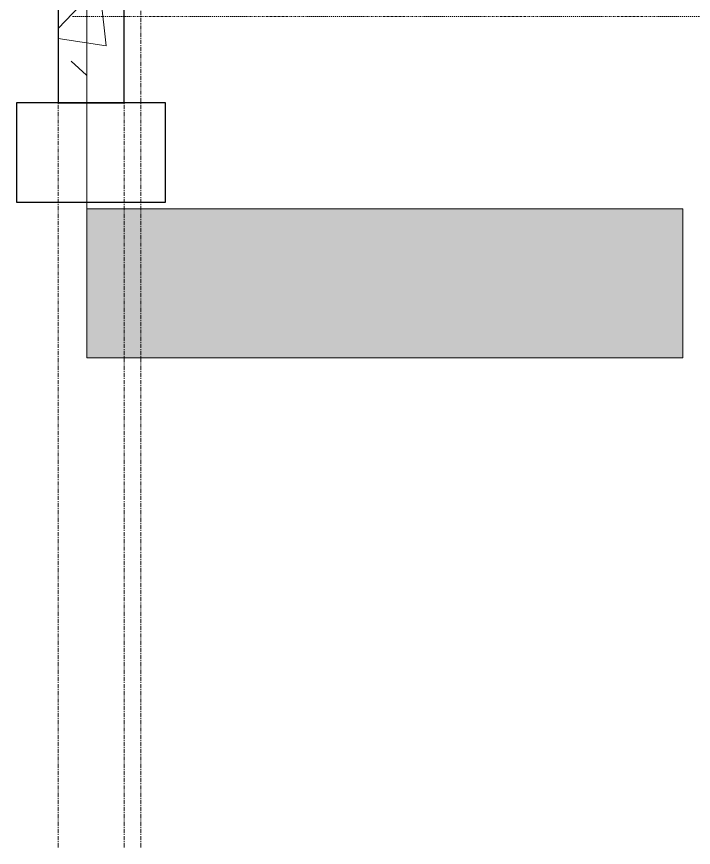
# Model space of a CAD drawing. Header units: inches. Extents: x -55396 to -733, y -290 to 853.
# Drawn here: x -26286.4 to -26204.6, y -132 to -31.6 of the extents above; entities that cross this region are included whole.
import ezdxf

# ---------------------------------------------------------------- set-up
doc = ezdxf.new("R2010")
doc.units = ezdxf.units.IN
doc.header["$MEASUREMENT"] = 0
doc.linetypes.add('Dash Dot 3_16_', pattern=[0.3125, 0.1875, -0.0625, 0, -0.0625])
doc.linetypes.add('Grid Line 1_2_', pattern=[0.875, 0.5, -0.125, 0.125, -0.125])
for name, color, linetype, lineweight in [('A-ANNO-SYMB', 150, 'Continuous', 9), ('A-WALL-PATT', 111, 'Continuous', 25), ('G-ANNO-SYMB', 111, 'Continuous', 9), ('L-SITE-WALL', 31, 'Continuous', 9), ('S-FNDN', 32, 'Continuous', 9), ('S-GRID', 1, 'Continuous', 9)]:
    doc.layers.add(name, color=color, linetype=linetype, lineweight=lineweight)

# ---------------------------------------------------------------- blocks, each defined once
blk = doc.blocks.new('Struct_Sports Complex_2015_rvt-1-Section 13')
at = {"layer": 'A-WALL-PATT', "lineweight": 9}
h = blk.add_hatch(dxfattribs=at)
h.set_pattern_fill('FP_2', color=250, style=0, pattern_type=2)
h.set_pattern_definition([(50, (-26138.86, 100.19), (55.085, -4.82), [5.76, -63.36]), (355, (-26138.86, 100.19), (-10.656, 57.769), [4.608, -50.688]), (100.45, (-26134.267, 99.787), (44.43, 52.949), [4.895, -53.848]), (46.184, (-26138.86, 115.55), (81.964, -12.712), [8.64, -95.04]), (96.636, (-26132.03, 114.49), (71.781, 74.812), [7.343, -80.772]), (351.184, (-26138.86, 115.55), (71.782, 74.812), [6.912, -76.032]), (21, (-26131.18, 111.71), (45.842, -30.921), [5.76, -63.36]), (326, (-26131.18, 111.71), (18.687, 55.691), [4.608, -50.688]), (71.45, (-26127.357, 109.13), (64.529, 24.77), [4.895, -53.848]), (37.5, (-26138.858, 100.189), (0.9339, 25.5668), [2.534, -47.539, 2.534, -48.922, -50.88]), (37.5, (-26138.858, 100.189), (0.9339, 25.5668), [-101.53, 2.534, -48.346]), (7.5, (-26138.858, 100.19), (20.204, 30.2913), [2.534, -26.803, 2.534, -46.387, -19.392]), (7.5, (-26138.858, 100.19), (20.204, 30.2913), [-78.259, 2.534, -16.858]), (327.5, (-26155.984, 100.19), (40.9978, -1.7324), [2.534, -16.666, 2.534, -57.37, -79.488]), (327.5, (-26155.984, 100.19), (40.9978, -1.7324), [-79.104, 2.534, -76.954]), (317.5, (-26163.664, 100.19), (44.789, 7.688), [2.534, -22.426, 2.534, -37.248, -56.448]), (317.5, (-26163.664, 100.19), (44.789, 7.688), [-64.742, 2.534, -53.914])])
h.paths.add_polyline_path([(-26273.39, -42), (-26273.39, 0), (-26281.39, 0), (-26281.39, -42)], flags=0)
at = {"layer": 'L-SITE-WALL', "color": 130, "lineweight": 25}
for p, q in [((-26281.39, 0), (-26281.39, -42)), ((-26273.39, -42), (-26273.39, 0)), ((-26281.39, -42), (-26273.39, -42))]:
    blk.add_line(p, q, dxfattribs=at)
at = {"layer": 'S-FNDN', "color": 130, "lineweight": 25}
for p, q in [((-26268.39, -42), (-26286.39, -42)), ((-26286.39, -42), (-26286.39, -54)), ((-26268.39, -54), (-26268.39, -42)), ((-26286.39, -54), (-26268.39, -54))]:
    blk.add_line(p, q, dxfattribs=at)
blk = doc.blocks.new('Section - 3_32_ x 3_8_-18514-Section 13')
at = {"layer": 'G-ANNO-SYMB'}
blk.add_hatch(color=256, dxfattribs=at).paths.add_polyline_path([(-24220.84, -79.66), (-24148.84, -79.66), (-24148.84, -97.66), (-24220.84, -97.66)], flags=0)
for p, q in [((-24220.84, -79.66), (-24220.84, -97.66)), ((-24148.84, -79.66), (-24220.84, -79.66)), ((-24148.84, -97.66), (-24148.84, -79.66)), ((-24220.84, -97.66), (-24148.84, -97.66))]:
    blk.add_line(p, q, dxfattribs=at)

msp = doc.modelspace()

# ---------------------------------------------------------------- linework, layer by layer
at = {"layer": 'A-ANNO-SYMB', "linetype": 'Dash Dot 3_16_'}
msp.add_line((-26279.64, -31.57), (-25990.28, -31.57), dxfattribs=at)
at = {"layer": 'G-ANNO-SYMB'}
msp.add_line((-26277.9, 545.16), (-26277.9, -54.82), dxfattribs=at)
at = {"layer": 'S-GRID', "linetype": 'Grid Line 1_2_'}
for p, q in [((-26281.39, -132), (-26281.39, 573.76)), ((-26281.39, -132), (-26281.39, 573.76)), ((-26273.39, -132), (-26273.39, 573.76)), ((-26271.39, -132), (-26271.39, 573.76))]:
    msp.add_line(p, q, dxfattribs=at)

# ---------------------------------------------------------------- block references
at = {"lineweight": 5}
msp.add_blockref('Struct_Sports Complex_2015_rvt-1-Section 13', (0, 0), dxfattribs=at)
at = {"layer": 'G-ANNO-SYMB', "extrusion": (0, 0, -1)}
msp.add_blockref('Section - 3_32_ x 3_8_-18514-Section 13', (50426.73, 24.84), dxfattribs=at)

doc.saveas('drawing.dxf')
